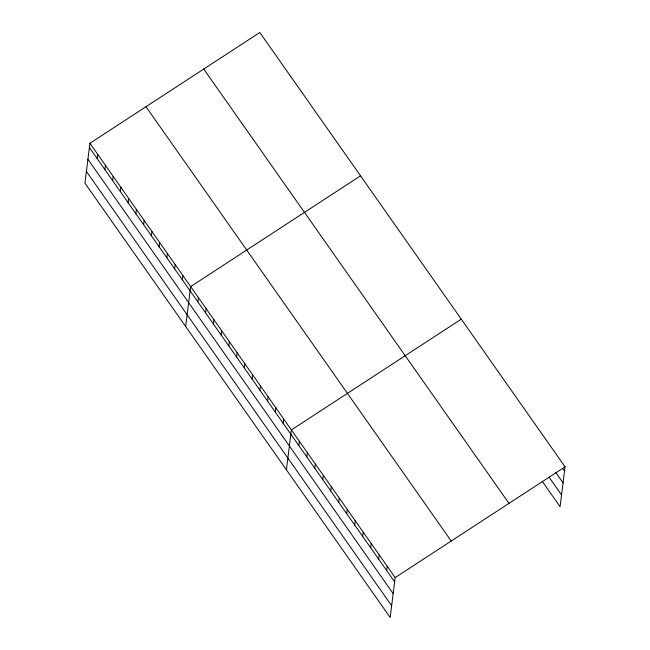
<?xml version="1.0" encoding="UTF-8"?>
<svg xmlns="http://www.w3.org/2000/svg" width="650" height="650" viewBox="0 0 650 650"><rect width="100%" height="100%" fill="white"/><g stroke="black" fill="none" stroke-linecap="round" stroke-linejoin="round"><path stroke-width="0.97" d="M89.919 143.276L84.947 183.178L390.187 617.5L395.159 577.59L89.919 143.276L259.813 32.5L565.053 466.822L560.081 506.724L542.409 481.577M97.134 158.559L97.663 154.294M104.886 169.585L105.414 165.319M112.629 180.611L113.165 176.345M120.38 191.636L120.908 187.371M128.131 202.662L128.659 198.396M135.874 213.688L136.411 209.422M143.626 224.713L144.154 220.447M151.377 235.739L151.905 231.473M159.12 246.764L159.656 242.499M166.871 257.79L167.399 253.524M174.623 268.816L175.151 264.55M182.366 279.833L182.902 275.576M185.673 326.503L190.645 286.601L360.539 175.825M197.868 301.884L198.396 297.619M205.611 312.91L206.148 308.644M213.363 323.936L213.891 319.67M221.114 334.961L221.642 330.696M228.857 345.987L229.393 341.721M236.608 357.012L237.136 352.747M244.359 368.038L244.887 363.773M252.102 379.064L252.639 374.798M259.854 390.089L260.382 385.824M267.597 401.115L268.133 396.849M275.348 412.141L275.884 407.875M283.099 423.158L283.627 418.901M286.406 469.828L291.379 429.926L461.273 319.15M298.829 445.543L299.358 441.285M306.816 456.901L307.344 452.644M314.795 468.268L315.331 464.003M322.782 479.627L323.31 475.361M330.761 490.986L331.297 486.72M338.748 502.344L339.276 498.079M346.726 513.703L347.262 509.438M354.713 525.062L355.241 520.796M362.692 536.421L363.228 532.155M370.679 547.779L371.207 543.514M378.666 559.138L379.194 554.872M386.644 570.497L387.181 566.231M395.159 577.59L565.053 466.822M562.811 468.65L564.525 471.079M555.644 472.298L563.054 482.844M549.006 477.116L561.551 494.967M203.743 69.054L508.991 503.376M145.982 106.714L451.222 541.036M89.383 147.534L394.631 581.856M87.921 159.299L393.161 593.621M86.409 171.421L391.658 605.735"/></g></svg>
